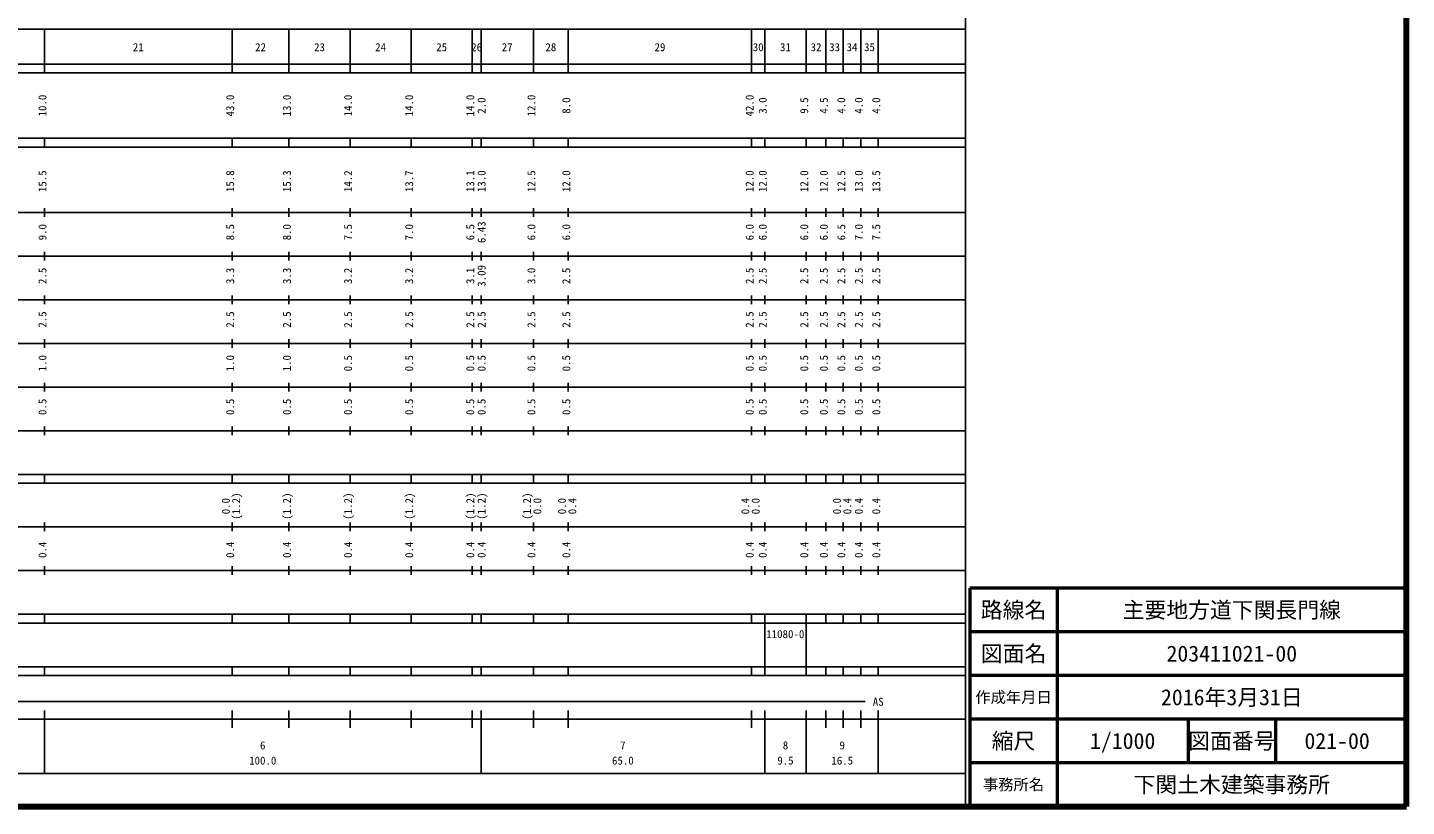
# Model space of a CAD drawing. Units: millimetres on the paper, enlarged 1000 times. Extents: x 40000 to 680000, y 20000 to 380000.
# Drawn here: x 364126 to 680000, y 20000 to 198357 of the extents above; entities that cross this region are included whole.
import ezdxf
from ezdxf.enums import TextEntityAlignment as Align

# ---------------------------------------------------------------- set-up
doc = ezdxf.new("R2010")
doc.units = ezdxf.units.MM
doc.header["$LTSCALE"] = 1000
for name, color, linetype, lineweight in [('M-TTL', 2, 'Continuous', 140), ('M-TTL-BAND', 7, 'Continuous', 25), ('M-TTL-FRAM', 2, 'Continuous', 50), ('M-TTL-LINE', 7, 'Continuous', 50)]:
    doc.layers.add(name, color=color, linetype=linetype, lineweight=lineweight)
doc.layers.add('M-TTL-TXT', color=7, linetype='Continuous')
doc.styles.add('ＭＳ ゴシック', font='')
doc.styles.get('ＭＳ ゴシック').set_extended_font_data('MS Gothic')

msp = doc.modelspace()

# ---------------------------------------------------------------- linework, layer by layer
at = {"layer": 'M-TTL'}
for p, q in [((680000, 20000), (680000, 380000)), ((40000, 20000), (680000, 20000))]:
    msp.add_line(p, q, dxfattribs=at)
at = {"layer": 'M-TTL-BAND'}
for p, q in [((579000, 20000), (579000, 370000)), ((68000, 198000), (579000, 198000)), ((368000, 188000), (368000, 198000)), ((411000, 188000), (411000, 198000)), ((424000, 188000), (424000, 198000)), ((438000, 188000), (438000, 198000)), ((452000, 188000), (452000, 198000)), ((466000, 188000), (466000, 198000)), ((468000, 188000), (468000, 198000)), ((480000, 188000), (480000, 198000)), ((488000, 188000), (488000, 198000)), ((530000, 188000), (530000, 198000)), ((533000, 188000), (533000, 198000)), ((542500, 188000), (542500, 198000)), ((547000, 188000), (547000, 198000)), ((551000, 188000), (551000, 198000)), ((555000, 188000), (555000, 198000)), ((559000, 188000), (559000, 198000)), ((40000, 190000), (579000, 190000)), ((40000, 188000), (579000, 188000)), ((40000, 173000), (579000, 173000)), ((40000, 171000), (579000, 171000)), ((368000, 171000), (368000, 173000)), ((411000, 171000), (411000, 173000)), ((424000, 171000), (424000, 173000)), ((438000, 171000), (438000, 173000)), ((452000, 171000), (452000, 173000)), ((466000, 171000), (466000, 173000)), ((468000, 171000), (468000, 173000)), ((480000, 171000), (480000, 173000)), ((488000, 171000), (488000, 173000)), ((530000, 171000), (530000, 173000)), ((533000, 171000), (533000, 173000)), ((542500, 171000), (542500, 173000)), ((547000, 171000), (547000, 173000)), ((551000, 171000), (551000, 173000)), ((555000, 171000), (555000, 173000)), ((559000, 171000), (559000, 173000)), ((40000, 156000), (579000, 156000)), ((368000, 155000), (368000, 157000)), ((411000, 155000), (411000, 157000)), ((424000, 155000), (424000, 157000)), ((438000, 155000), (438000, 157000)), ((452000, 155000), (452000, 157000)), ((466000, 155000), (466000, 157000)), ((468000, 155000), (468000, 157000)), ((480000, 155000), (480000, 157000)), ((488000, 155000), (488000, 157000)), ((530000, 155000), (530000, 157000)), ((533000, 155000), (533000, 157000)), ((542500, 155000), (542500, 157000)), ((547000, 155000), (547000, 157000)), ((551000, 155000), (551000, 157000)), ((555000, 155000), (555000, 157000)), ((559000, 155000), (559000, 157000)), ((46000, 146000), (579000, 146000)), ((368000, 145000), (368000, 147000)), ((411000, 145000), (411000, 147000)), ((424000, 145000), (424000, 147000)), ((438000, 145000), (438000, 147000)), ((452000, 145000), (452000, 147000)), ((466000, 145000), (466000, 147000)), ((468000, 145000), (468000, 147000)), ((480000, 145000), (480000, 147000)), ((488000, 145000), (488000, 147000)), ((530000, 145000), (530000, 147000)), ((533000, 145000), (533000, 147000)), ((542500, 145000), (542500, 147000)), ((547000, 145000), (547000, 147000)), ((551000, 145000), (551000, 147000)), ((555000, 145000), (555000, 147000)), ((559000, 145000), (559000, 147000)), ((52000, 136000), (579000, 136000)), ((368000, 135000), (368000, 137000)), ((411000, 135000), (411000, 137000)), ((424000, 135000), (424000, 137000)), ((438000, 135000), (438000, 137000)), ((452000, 135000), (452000, 137000)), ((466000, 135000), (466000, 137000)), ((468000, 135000), (468000, 137000)), ((480000, 135000), (480000, 137000)), ((488000, 135000), (488000, 137000)), ((530000, 135000), (530000, 137000)), ((533000, 135000), (533000, 137000)), ((542500, 135000), (542500, 137000)), ((547000, 135000), (547000, 137000)), ((551000, 135000), (551000, 137000)), ((555000, 135000), (555000, 137000)), ((559000, 135000), (559000, 137000)), ((368000, 125000), (368000, 127000)), ((411000, 125000), (411000, 127000)), ((424000, 125000), (424000, 127000)), ((438000, 125000), (438000, 127000)), ((452000, 125000), (452000, 127000)), ((466000, 125000), (466000, 127000)), ((468000, 125000), (468000, 127000)), ((480000, 125000), (480000, 127000)), ((488000, 125000), (488000, 127000)), ((530000, 125000), (530000, 127000)), ((533000, 125000), (533000, 127000)), ((542500, 125000), (542500, 127000)), ((547000, 125000), (547000, 127000)), ((551000, 125000), (551000, 127000)), ((555000, 125000), (555000, 127000)), ((559000, 125000), (559000, 127000)), ((46000, 126000), (579000, 126000)), ((368000, 115000), (368000, 117000)), ((411000, 115000), (411000, 117000)), ((424000, 115000), (424000, 117000)), ((438000, 115000), (438000, 117000)), ((452000, 115000), (452000, 117000)), ((466000, 115000), (466000, 117000)), ((468000, 115000), (468000, 117000)), ((480000, 115000), (480000, 117000)), ((488000, 115000), (488000, 117000)), ((530000, 115000), (530000, 117000)), ((533000, 115000), (533000, 117000)), ((542500, 115000), (542500, 117000)), ((547000, 115000), (547000, 117000)), ((551000, 115000), (551000, 117000)), ((555000, 115000), (555000, 117000)), ((559000, 115000), (559000, 117000)), ((52000, 116000), (579000, 116000)), ((46000, 106000), (579000, 106000)), ((368000, 105000), (368000, 107000)), ((411000, 105000), (411000, 107000)), ((424000, 105000), (424000, 107000)), ((438000, 105000), (438000, 107000)), ((452000, 105000), (452000, 107000)), ((466000, 105000), (466000, 107000)), ((468000, 105000), (468000, 107000)), ((480000, 105000), (480000, 107000)), ((488000, 105000), (488000, 107000)), ((530000, 105000), (530000, 107000)), ((533000, 105000), (533000, 107000)), ((542500, 105000), (542500, 107000)), ((547000, 105000), (547000, 107000)), ((551000, 105000), (551000, 107000)), ((555000, 105000), (555000, 107000)), ((559000, 105000), (559000, 107000)), ((40000, 96000), (579000, 96000)), ((368000, 94000), (368000, 96000)), ((411000, 94000), (411000, 96000)), ((424000, 94000), (424000, 96000)), ((438000, 94000), (438000, 96000)), ((452000, 94000), (452000, 96000)), ((466000, 94000), (466000, 96000)), ((468000, 94000), (468000, 96000)), ((480000, 94000), (480000, 96000)), ((488000, 94000), (488000, 96000)), ((530000, 94000), (530000, 96000)), ((533000, 94000), (533000, 96000)), ((542500, 94000), (542500, 96000)), ((547000, 94000), (547000, 96000)), ((551000, 94000), (551000, 96000)), ((555000, 94000), (555000, 96000)), ((559000, 94000), (559000, 96000)), ((40000, 94000), (579000, 94000)), ((49000, 84000), (579000, 84000)), ((368000, 83000), (368000, 85000)), ((411000, 83000), (411000, 85000)), ((424000, 83000), (424000, 85000)), ((438000, 83000), (438000, 85000)), ((452000, 83000), (452000, 85000)), ((466000, 83000), (466000, 85000)), ((468000, 83000), (468000, 85000)), ((480000, 83000), (480000, 85000)), ((488000, 83000), (488000, 85000)), ((530000, 83000), (530000, 85000)), ((533000, 83000), (533000, 85000)), ((542500, 83000), (542500, 85000)), ((547000, 83000), (547000, 85000)), ((551000, 83000), (551000, 85000)), ((555000, 83000), (555000, 85000)), ((559000, 83000), (559000, 85000)), ((40000, 74000), (579000, 74000)), ((368000, 73000), (368000, 75000)), ((411000, 73000), (411000, 75000)), ((424000, 73000), (424000, 75000)), ((438000, 73000), (438000, 75000)), ((452000, 73000), (452000, 75000)), ((466000, 73000), (466000, 75000)), ((468000, 73000), (468000, 75000)), ((480000, 73000), (480000, 75000)), ((488000, 73000), (488000, 75000)), ((530000, 73000), (530000, 75000)), ((533000, 73000), (533000, 75000)), ((542500, 73000), (542500, 75000)), ((547000, 73000), (547000, 75000)), ((551000, 73000), (551000, 75000)), ((555000, 73000), (555000, 75000)), ((559000, 73000), (559000, 75000)), ((40000, 64000), (579000, 64000)), ((368000, 62000), (368000, 64000)), ((411000, 62000), (411000, 64000)), ((424000, 62000), (424000, 64000)), ((438000, 62000), (438000, 64000)), ((452000, 62000), (452000, 64000)), ((466000, 62000), (466000, 64000)), ((468000, 62000), (468000, 64000)), ((480000, 62000), (480000, 64000)), ((488000, 62000), (488000, 64000)), ((530000, 62000), (530000, 64000)), ((533000, 62000), (533000, 64000)), ((542500, 62000), (542500, 64000)), ((547000, 62000), (547000, 64000)), ((551000, 62000), (551000, 64000)), ((555000, 62000), (555000, 64000)), ((559000, 62000), (559000, 64000)), ((40000, 62000), (579000, 62000)), ((533000, 52000), (533000, 62000)), ((542500, 52000), (542500, 62000)), ((40000, 52000), (579000, 52000)), ((368000, 50000), (368000, 52000)), ((411000, 50000), (411000, 52000)), ((424000, 50000), (424000, 52000)), ((438000, 50000), (438000, 52000)), ((452000, 50000), (452000, 52000)), ((466000, 50000), (466000, 52000)), ((468000, 50000), (468000, 52000)), ((480000, 50000), (480000, 52000)), ((488000, 50000), (488000, 52000)), ((530000, 50000), (530000, 52000)), ((533000, 50000), (533000, 52000)), ((542500, 50000), (542500, 52000)), ((547000, 50000), (547000, 52000)), ((551000, 50000), (551000, 52000)), ((555000, 50000), (555000, 52000)), ((559000, 50000), (559000, 52000)), ((40000, 50000), (579000, 50000)), ((71000, 44000), (556000, 44000)), ((368000, 27500), (368000, 42000)), ((411000, 38000), (411000, 42000)), ((424000, 38000), (424000, 42000)), ((438000, 38000), (438000, 42000)), ((452000, 38000), (452000, 42000)), ((466000, 38000), (466000, 42000)), ((468000, 27500), (468000, 42000)), ((480000, 38000), (480000, 42000)), ((488000, 38000), (488000, 42000)), ((530000, 38000), (530000, 42000)), ((533000, 27500), (533000, 42000)), ((542500, 27500), (542500, 42000)), ((547000, 38000), (547000, 42000)), ((551000, 38000), (551000, 42000)), ((555000, 38000), (555000, 42000)), ((559000, 27500), (559000, 42000)), ((40000, 40000), (579000, 40000)), ((68000, 27500), (579000, 27500))]:
    msp.add_line(p, q, dxfattribs=at)
at = {"layer": 'M-TTL-FRAM'}
for p, q in [((680000, 70000), (580000, 70000)), ((580000, 70000), (580000, 20000))]:
    msp.add_line(p, q, dxfattribs=at)
at = {"layer": 'M-TTL-LINE'}
for p, q in [((600000, 70000), (600000, 20000)), ((680000, 60000), (580000, 60000)), ((680000, 50000), (580000, 50000)), ((680000, 40000), (580000, 40000)), ((630000, 40000), (630000, 30000)), ((650000, 40000), (650000, 30000)), ((680000, 30000), (580000, 30000))]:
    msp.add_line(p, q, dxfattribs=at)

# ---------------------------------------------------------------- texts
at = {"layer": 'M-TTL-BAND', "style": 'ＭＳ ゴシック'}
for s, p in [('21', (389500, 192405)), ('22', (417500, 192405)), ('23', (431000, 192405)), ('24', (445000, 192405)), ('25', (459000, 192405)), ('26', (467000, 192405)), ('27', (474000, 192405)), ('28', (484000, 192405)), ('29', (509000, 192405)), ('30', (531500, 192405)), ('31', (537750, 192405)), ('32', (544750, 192405)), ('33', (549000, 192405)), ('34', (553000, 192405)), ('35', (557000, 192405)), ('AS', (559000, 42500)), ('6', (418000, 32523)), ('7', (500500, 32523)), ('8', (537750, 32523)), ('9', (550750, 32523)), ('100.0', (418000, 29033)), ('65.0', (500500, 29033)), ('9.5', (537750, 29033)), ('16.5', (550750, 29033))]:
    msp.add_text(s, height=1833, dxfattribs=at).set_placement(p, align=Align.BOTTOM_CENTER)
for s, p in [('10.0', (369000, 180500)), ('43.0', (412000, 180500)), ('13.0', (425000, 180500)), ('14.0', (439000, 180500)), ('14.0', (453000, 180500)), ('14.0', (467000, 180500)), ('2.0', (469590, 180500)), ('12.0', (481000, 180500)), ('8.0', (489000, 180500)), ('42.0', (531000, 180500)), ('3.0', (534000, 180500)), ('9.5', (543500, 180500)), ('4.5', (548000, 180500)), ('4.0', (552000, 180500)), ('4.0', (556000, 180500)), ('4.0', (560000, 180500)), ('15.5', (369000, 163174)), ('15.8', (412000, 163174)), ('15.3', (425000, 163174)), ('14.2', (439000, 163174)), ('13.7', (453000, 163174)), ('13.1', (467000, 163174)), ('13.0', (469590, 163174)), ('12.5', (481000, 163174)), ('12.0', (489000, 163174)), ('12.0', (531000, 163174)), ('12.0', (534000, 163174)), ('12.0', (543500, 163174)), ('12.0', (548000, 163174)), ('12.5', (552000, 163174)), ('13.0', (556000, 163174)), ('13.5', (560000, 163174)), ('9.0', (369000, 151500)), ('8.5', (412000, 151500)), ('8.0', (425000, 151500)), ('7.5', (439000, 151500)), ('7.0', (453000, 151500)), ('6.5', (467000, 151500)), ('6.43', (469590, 151500)), ('6.0', (481000, 151500)), ('6.0', (489000, 151500)), ('6.0', (531000, 151500)), ('6.0', (534000, 151500)), ('6.0', (543500, 151500)), ('6.0', (548000, 151500)), ('6.5', (552000, 151500)), ('7.0', (556000, 151500)), ('7.5', (560000, 151500)), ('2.5', (369000, 141500)), ('3.3', (412000, 141500)), ('3.3', (425000, 141500)), ('3.2', (439000, 141500)), ('3.2', (453000, 141500)), ('3.1', (467000, 141500)), ('3.09', (469590, 141500)), ('3.0', (481000, 141500)), ('2.5', (489000, 141500)), ('2.5', (531000, 141500)), ('2.5', (534000, 141500)), ('2.5', (543500, 141500)), ('2.5', (548000, 141500)), ('2.5', (552000, 141500)), ('2.5', (556000, 141500)), ('2.5', (560000, 141500)), ('2.5', (369000, 131500)), ('2.5', (412000, 131500)), ('2.5', (425000, 131500)), ('2.5', (439000, 131500)), ('2.5', (453000, 131500)), ('2.5', (467000, 131500)), ('2.5', (469590, 131500)), ('2.5', (481000, 131500)), ('2.5', (489000, 131500)), ('2.5', (531000, 131500)), ('2.5', (534000, 131500)), ('2.5', (543500, 131500)), ('2.5', (548000, 131500)), ('2.5', (552000, 131500)), ('2.5', (556000, 131500)), ('2.5', (560000, 131500)), ('1.0', (369000, 121500)), ('1.0', (412000, 121500)), ('1.0', (425000, 121500)), ('0.5', (439000, 121500)), ('0.5', (453000, 121500)), ('0.5', (467000, 121500)), ('0.5', (469590, 121500)), ('0.5', (481000, 121500)), ('0.5', (489000, 121500)), ('0.5', (531000, 121500)), ('0.5', (534000, 121500)), ('0.5', (543500, 121500)), ('0.5', (548000, 121500)), ('0.5', (552000, 121500)), ('0.5', (556000, 121500)), ('0.5', (560000, 121500)), ('0.5', (369000, 111500)), ('0.5', (412000, 111500)), ('0.5', (425000, 111500)), ('0.5', (439000, 111500)), ('0.5', (453000, 111500)), ('0.5', (467000, 111500)), ('0.5', (469590, 111500)), ('0.5', (481000, 111500)), ('0.5', (489000, 111500)), ('0.5', (531000, 111500)), ('0.5', (534000, 111500)), ('0.5', (543500, 111500)), ('0.5', (548000, 111500)), ('0.5', (552000, 111500)), ('0.5', (556000, 111500)), ('0.5', (560000, 111500)), ('0.0', (411000, 88764)), ('(1.2)', (413370, 88764)), ('(1.2)', (425000, 88764)), ('(1.2)', (439000, 88764)), ('(1.2)', (453000, 88764)), ('(1.2)', (467000, 88764)), ('(1.2)', (469590, 88764)), ('(1.2)', (480000, 88764)), ('0.0', (482370, 88764)), ('0.0', (488000, 88764)), ('0.4', (490370, 88764)), ('0.4', (530000, 88764)), ('0.0', (532370, 88764)), ('0.0', (551000, 88764)), ('0.4', (553370, 88764)), ('0.4', (556000, 88764)), ('0.4', (560000, 88764)), ('0.4', (369000, 78764)), ('0.4', (412000, 78764)), ('0.4', (425000, 78764)), ('0.4', (439000, 78764)), ('0.4', (453000, 78764)), ('0.4', (467000, 78764)), ('0.4', (469590, 78764)), ('0.4', (481000, 78764)), ('0.4', (489000, 78764)), ('0.4', (531000, 78764)), ('0.4', (534000, 78764)), ('0.4', (543500, 78764)), ('0.4', (548000, 78764)), ('0.4', (552000, 78764)), ('0.4', (556000, 78764)), ('0.4', (560000, 78764))]:
    msp.add_text(s, height=1833, rotation=90, dxfattribs=at).set_placement(p, align=Align.BOTTOM_CENTER)
msp.add_text('11080-0', height=1833, dxfattribs=at).set_placement((533344, 57995), align=Align.BOTTOM_LEFT)
at = {"layer": 'M-TTL-TXT', "style": 'ＭＳ ゴシック'}
for s, height, p in [('路線名', 3666, (590000, 65000)), ('路線名', 3666, (590000, 65000)), ('主要地方道下関長門線', 3666, (640000, 65000)), ('図面名', 3666, (590000, 55000)), ('図面名', 3666, (590000, 55000)), ('203411021-00', 3666, (640000, 55000)), ('2016年3月31日', 3666, (640000, 45000)), ('作成年月日', 2566, (590000, 45000)), ('作成年月日', 2566, (590000, 45000)), ('縮尺', 3666, (590000, 35000)), ('縮尺', 3666, (590000, 35000)), ('1/1000', 3666, (615000, 35000)), ('図面番号', 3666, (640000, 35000)), ('図面番号', 3666, (640000, 35000)), ('021-00', 3666, (664125, 35000)), ('事務所名', 2566, (590000, 25000)), ('事務所名', 2566, (590000, 25000)), ('下関土木建築事務所', 3666, (640000, 25000))]:
    msp.add_text(s, height=height, dxfattribs=at).set_placement(p, align=Align.MIDDLE_CENTER)

doc.saveas('drawing.dxf')
